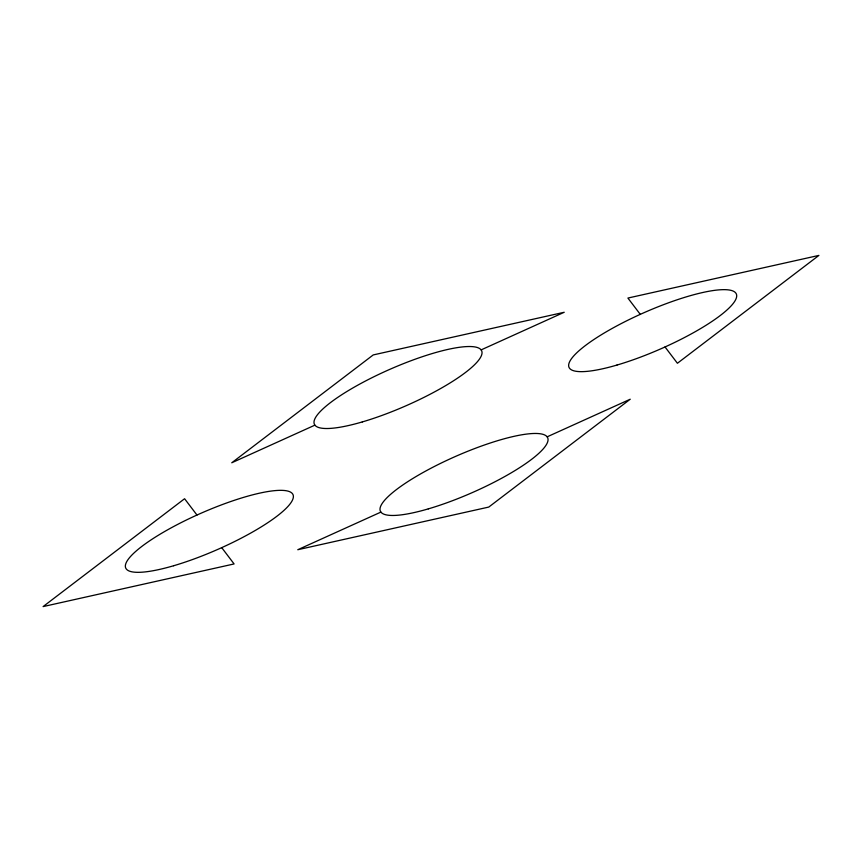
<?xml version="1.0" encoding="UTF-8"?>
<svg xmlns="http://www.w3.org/2000/svg" width="862" height="862" viewBox="0 0 862 862"><rect width="100%" height="100%" fill="white"/><g stroke="black" fill="none" stroke-linecap="round" stroke-linejoin="round"><path stroke-width="1.29" d="M314.867 425.16L231.749 462.786L373.235 354.928L564.233 312.27L481.115 349.897M380.885 512.103L297.767 549.73L488.765 507.071L630.251 399.214L547.133 436.84M640.283 314.361L627.902 298.058L818.9 255.411L677.413 363.268L665.033 346.966M196.967 515.034L184.587 498.732L43.1 606.589L234.098 563.942L221.717 547.639M428.317 508.871A91.361 19.934 -23.7 0 0 547.747 437.939A91.361 19.934 -23.7 0 0 415.958 476.6A91.361 19.934 -23.7 0 0 428.317 508.871M362.299 421.927A91.361 19.934 -23.7 0 0 481.729 350.996A91.361 19.934 -23.7 0 0 349.95 389.656A91.361 19.934 -23.7 0 0 362.299 421.927M616.966 365.057A91.361 19.934 -23.7 0 0 736.396 294.136A91.361 19.934 -23.7 0 0 604.607 332.786A91.361 19.934 -23.7 0 0 616.966 365.057M173.65 565.741A91.361 19.934 -23.7 0 0 293.08 494.81A91.361 19.934 -23.7 0 0 161.302 533.47A91.361 19.934 -23.7 0 0 173.65 565.741"/></g></svg>
